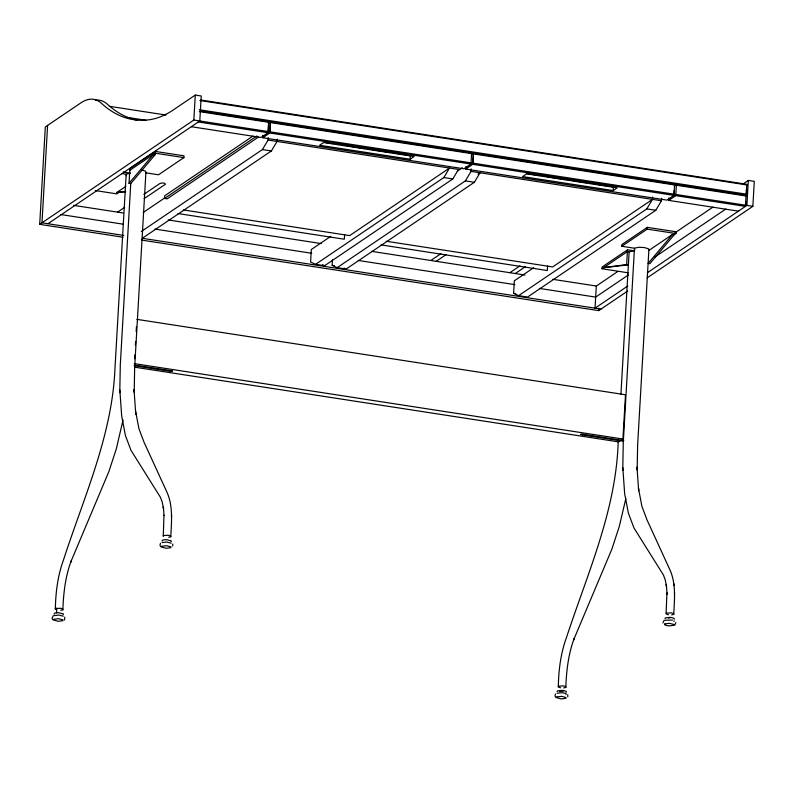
<?xml version="1.0" encoding="UTF-8"?>
<svg xmlns="http://www.w3.org/2000/svg" width="794" height="794" viewBox="0 0 794 794"><rect width="100%" height="100%" fill="white"/><g stroke="black" fill="none" stroke-linecap="round" stroke-linejoin="round"><path stroke-width="1.19" d="M163.991 515.514L163.375 506.83L163.514 508.785L162.264 502.205L160.378 497.213L131 450.337L125.402 435.499L121.68 415.967L119.834 389.953L120.291 365.091L130.752 183.603L155.237 154.552L153.51 154.294L129.035 183.335L130.752 183.603M163.971 515.197L163.266 536.446M135.526 410.806L138.93 428.691L144.051 442.268L167.286 492.935C173.152 506.731 171.504 522.184 170.77 536.764L168.656 537.27M668.518 614.764L666.235 614.07L666.126 613.216L666.93 592.83L667.039 594.259L666.335 584.453L666.484 586.409L665.223 579.828L663.337 574.836L633.969 527.97L628.372 513.123L624.65 493.59L622.804 467.587L623.26 442.715L634.475 248.234L638.465 247.281L644.331 247.539L648.629 248.85L648.847 250.457L637.632 444.938L637.165 469.8L636.977 467.1L638.594 489.769M638.674 490.891L638.495 488.429L641.899 506.314L647.021 519.901L670.255 570.558C676.121 584.354 674.473 599.817 673.739 614.397L671.625 614.903M123.06 237.217L39.7 224.345L45.318 126.951L80.978 102.813A128.648 41.338 -81.2 0 1 101.533 103.409A510.8 164.15 -81.2 0 0 149.788 119.676A363.682 116.867 -81.2 0 0 173.558 109.761L195.274 95.062L201.239 95.985L199.8 120.966L47.938 223.729M47.59 125.412L41.973 222.806L123.814 235.441M55.352 609.464C55.59 592.652 57.744 575.64 63.55 559.76C83.846 497.153 112.182 435.509 114.951 368.704L126.167 174.223L130.156 173.271M56.533 612.869L56.801 608.055M60.731 610.298L62.855 609.792C63.451 593.247 65.366 576.553 71.172 560.941L70.577 562.45L108.838 471.696L116.341 448.769L123.04 419.927M129.035 183.335L129.879 168.576L155.257 151.406L184 155.842L183.9 157.609L158.522 174.779L145.878 172.834L145.659 171.226L141.362 169.916M134.613 358.709L134.831 355.027M135.397 345.182L135.605 341.499M136.171 331.654L136.459 326.741M145.878 172.834L134.662 367.304L134.206 392.176L134.007 389.477L135.794 414.488M129.779 170.343L155.158 153.173L155.257 151.406M258.397 137.094L167.147 198.847L164.557 198.45L164.705 195.79L252.889 136.121M39.7 224.345L193.835 120.053L195.274 95.062M471.616 152.974L470.981 164.04L463.964 168.794L262.774 137.739L262.923 135.278M198.718 120.817L198.331 121.968L267.995 132.717L268.382 131.566L268.63 121.651L267.995 132.717L260.978 137.461L191.314 126.712M141.362 231.471L262.397 149.57L268.084 140.052L268.223 137.57M268.422 123.278L270.426 121.929L269.791 132.995L262.774 137.739M470.981 164.04L269.791 132.995L270.426 121.929M277.195 139.148L277.066 141.431L271.379 150.949L143.158 237.714M478.008 174.144L480.042 172.764L474.365 182.283L346.144 269.047L337.162 267.657L332.16 265.375L332.488 259.668M344.596 234.657L344.328 239.222L177.995 213.546M410.141 159.237L414.15 156.527L323.615 142.553L319.605 145.262L410.141 159.237L410.359 155.545L398.122 153.659M674.602 184.307L673.957 195.374L666.95 200.118L465.76 169.072L465.899 166.611M337.162 267.657L465.383 180.893L471.06 171.375L471.209 168.904M471.408 154.612L473.413 153.252L472.777 164.318L465.76 169.072M674.245 190.451L673.957 195.374L472.777 164.318L473.413 153.252M661.62 198.292L661.471 200.763L655.794 210.281L527.563 297.045L518.591 295.656L513.589 293.373L514.304 280.828L533.727 267.687M547.572 265.99L547.314 270.546L380.981 244.88M560.594 687.793L558.321 687.098C558.559 670.275 560.703 653.273 566.519 637.393C587.53 573.328 616.303 509.937 618.198 441.395M563.7 687.932L565.824 687.425C566.42 670.87 568.335 654.177 574.141 638.565L573.546 640.073L611.807 549.319L619.31 526.392L625.801 498.751M617.792 271.498L596.314 286.029L595.034 308.171L627.865 285.949M141.451 240.056L598.726 310.623L598.865 308.161M628.372 272.828L602.031 268.759L602.13 266.992L627.508 249.812L634.694 250.924M613.127 190.56L617.136 187.85L526.601 173.876L522.591 176.586L613.127 190.56L613.335 186.868M634.684 249.842L634.475 248.234L621.831 246.289L621.93 244.512L647.309 227.342L676.051 231.779L675.942 233.545L674.295 234.667L649.82 263.707L648.093 263.439L672.568 234.399L674.295 234.667M626.655 264.571L628.382 264.839L603.678 267.647L626.655 264.571L627.508 249.812M620.908 394.479L629.126 251.857L633.126 250.904M621.186 440.213L622.923 439.042L625.483 394.767L136.886 319.357M621.831 246.289L647.209 229.119L647.309 227.342M518.591 295.656L646.812 208.891L652.489 199.373L652.618 197.091M738.41 211.144L668.746 200.396L668.885 197.934M668.746 200.396L675.754 195.652L676.399 184.585L674.394 185.935M675.754 195.652L745.427 206.4L745.715 201.478M746.42 189.18L745.427 206.4M200.187 111.081L746.062 195.334L746.449 194.183L746.707 184.268L200.832 100.014M647.368 272.759L746.896 205.408L748.335 180.427L754.3 181.34L752.861 206.331L647.17 277.84M54.191 614.119L54.31 613.335L56.136 612.799L58.964 612.74L63.341 613.921L63.222 614.705M162.105 541.091L162.234 540.307L164.06 539.781L166.889 539.712L171.266 540.893L171.137 541.677M172.735 546.113L172.715 544.079M557.16 691.743L557.279 690.959L561.934 690.363L564.683 690.79L566.311 691.544L566.191 692.328M566.053 694.631L566.182 693.847L564.554 693.093L561.795 692.666L557.15 693.261M567.779 696.765L567.76 694.73M662.95 622.913L664.121 620.332M665.074 618.725L665.203 617.931L669.848 617.335L672.607 617.762L674.235 618.516L674.106 619.31M673.977 621.603L674.096 620.819M675.873 622.625L674.711 625.196M64.522 620.025L64.79 617.107M160.457 543.285L159.991 545.279L160.815 546.858M555.502 693.936L555.036 695.941L555.869 697.509M330.741 236.364L311.327 249.505L310.603 262.04L315.605 264.333L443.826 177.568L449.513 168.05L349.668 235.61L183.345 209.934M315.605 264.333L324.587 265.722L452.808 178.948L458.485 169.43L268.084 140.052M53.228 615.737L52.067 618.308L52.9 619.886M153.222 155.912L155.237 154.552M125.789 191.801L116.807 192.505L125.839 186.392M118.534 192.763L116.877 193.885L95.32 190.56M117.562 212.147L124.638 207.353M143.863 194.341L160.051 183.394L162.909 182.957L164.676 183.235L165.44 184.228L144.19 198.599M143.178 212.514L164.626 198.004M164.557 198.45L256.839 136.002M457.284 171.196L462.406 167.733M169.966 371.145L170.611 370.709M430.834 260.492L440.948 253.643M436.224 261.325L446.337 254.477M509.867 272.689L519.991 265.851M515.256 273.523L525.38 266.675M652.489 199.373L552.654 266.933L386.321 241.267M602.031 268.759L627.409 251.589L629.126 251.857M743.402 183.761L748.335 180.427M648.847 250.457L672.568 234.399M675.089 232.721L712.943 207.115M628.441 274.923L595.669 297.105L539.374 288.411M655.07 256.909L725.736 209.09M598.726 310.623L627.677 291.041M582.439 434.804L583.074 434.368M620.451 440.71L618.715 441.891L135.02 367.235M162.095 542.61L166.75 542.014L171.127 543.195M54.181 615.638L58.835 615.042L63.212 616.213M665.064 620.233L672.468 620.064M559.492 691.296L563.224 691.217M163.157 535.593L168.378 535.225L170.66 535.92L170.77 536.764M55.233 608.621L60.463 608.254L62.736 608.948L62.855 609.792M666.126 613.216L671.347 612.849L673.63 613.544L673.739 614.397M558.202 686.244L563.422 685.877L565.705 686.572L565.824 687.425M116.807 192.505L125.273 191.374M668.33 618.01L669.759 617.97M199.89 100.52L746.985 184.962M199.354 109.751L746.449 194.183M199.244 111.587L268.918 122.345M270.714 122.623L471.894 153.669M473.69 153.947L674.88 185.002M676.677 185.28L746.35 196.029M109.751 106.366L166.055 115.051M193.835 120.053L268.382 131.566M270.178 131.844L471.368 162.899M473.164 163.177L674.354 194.222M676.141 194.5L745.814 205.249M746.896 205.408L752.861 206.331M325.937 142.513L333.282 143.645M335.723 144.022L339.395 144.597M341.847 144.974L344.288 145.352M346.74 145.729L349.181 146.106M351.633 146.483L354.074 146.86M356.526 147.237L365.091 148.557M367.533 148.935L369.984 149.312M372.426 149.689L374.877 150.066M377.319 150.443L390.777 152.527M393.228 152.905L395.67 153.282M526.472 173.469L535.037 174.789M537.488 175.166L539.93 175.543M542.381 175.921L544.823 176.298M547.274 176.675L549.716 177.052M552.167 177.429L560.733 178.749M563.174 179.126L565.626 179.504M568.067 179.891L570.519 180.268M572.96 180.645L580.305 181.776M582.756 182.154L586.419 182.719M588.87 183.096L591.312 183.474M593.763 183.851L596.205 184.228M598.656 184.605L601.108 184.982M603.549 185.359L612.114 186.679M127.636 117.462L145.997 120.291M471.06 171.375L661.471 200.763M262.397 149.57L271.379 150.949M443.826 177.568L452.808 178.948M465.383 180.893L474.365 182.283M646.812 208.891L655.794 210.281M155.158 153.173L183.9 157.609M647.209 229.119L675.942 233.545M123.199 171.98L130.385 173.092M121.561 173.519L126.167 174.223L126.375 175.831M73.624 205.358L122.941 212.971M168.229 219.968L321.203 243.569M371.671 251.361L524.933 275.022M552.763 279.309L596.314 286.029M60.81 214.549L123.229 224.186M155.058 229.099L311.714 253.276M358.223 260.452L514.889 284.629M332.16 265.375L334.403 265.712M513.589 293.373L515.832 293.72M142.176 238.279L600.998 309.094M134.335 363.632L622.923 439.042M134.682 365.171L172.556 370.977L171.822 371.473L134.047 365.607M623.796 440.66L581.228 434.05L580.493 434.546L623.151 441.087M344.139 268.134L346.144 269.047M322.582 264.799L324.587 265.722M674.443 592.572L674.553 594.001M622.804 467.587L622.992 470.286M171.474 514.939L171.583 516.378M119.834 389.953L120.023 392.663M673.818 583.679L673.957 585.635M95.677 100.183A128.648 41.338 -81.2 0 1 107.498 104.322A510.8 164.15 -81.2 0 0 137.6 120.231M53.932 619.32L53.803 620.114L58.22 621.295L62.915 620.7L63.034 619.906L58.617 618.725L53.932 619.32M161.847 546.292L161.728 547.086L166.145 548.267L170.829 547.671L170.958 546.877L166.542 545.696L161.847 546.292M556.902 696.943L556.773 697.737L561.189 698.928L565.884 698.333L566.003 697.529L561.586 696.348L556.902 696.943M664.816 623.915L664.697 624.709L666.335 625.474L669.104 625.9L673.798 625.305L673.927 624.511L669.511 623.32L664.816 623.915"/></g></svg>
